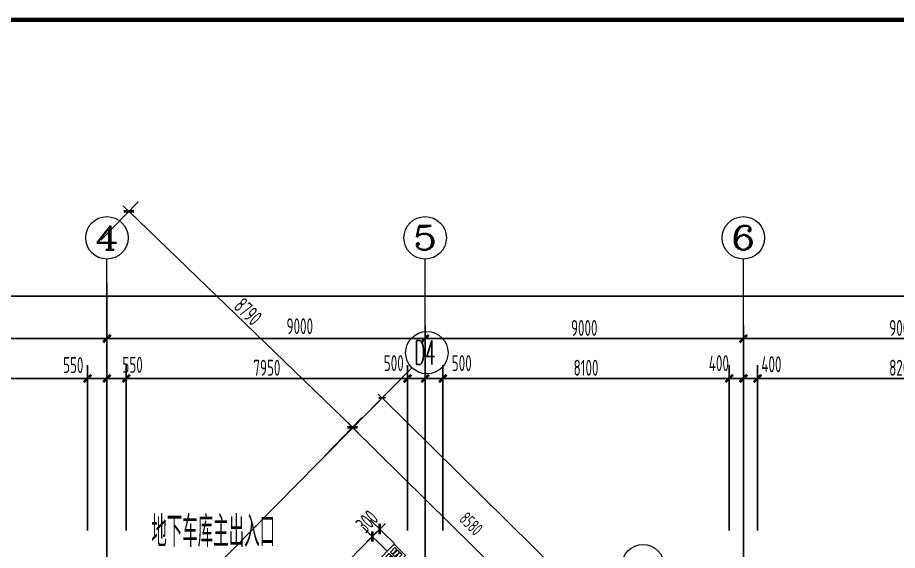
# Model space of a CAD drawing. Extents: x 1596194 to 1987057, y -212608 to 63160.
# Drawn here: x 1667505 to 1692386, y 48097 to 63160 of the extents above; entities that cross this region are included whole.
import ezdxf
from ezdxf.enums import TextEntityAlignment as Align

# ---------------------------------------------------------------- set-up
doc = ezdxf.new("R2010")
doc.units = 0
doc.header["$LTSCALE"] = 100
doc.header["$MEASUREMENT"] = 0
doc.layers.get('0').update_dxf_attribs({"linetype": 'CONTINUOUS'})
doc.layers.get('DEFPOINTS').update_dxf_attribs({"linetype": 'CONTINUOUS'})
doc.layers.add('AXIS', color=3, linetype='CONTINUOUS', lineweight=9)
for name, color, linetype in [('AXIS_TEXT', 7, 'CONTINUOUS'), ('BALCONY', 6, 'CONTINUOUS'), ('DOTE', 251, 'CONTINUOUS'), ('PUB_DIM', 3, 'CONTINUOUS'), ('PUB_TEXT', 30, 'CONTINUOUS'), ('WINDOW', 4, 'CONTINUOUS')]:
    doc.layers.add(name, color=color, linetype=linetype)
doc.styles.add('_TCH_AXIS', font='COMPLEX.shx', dxfattribs={"width": 0.55})
doc.styles.add('COMPLEX', font='COMPLEX.shx')
doc.styles.add('DIM_FONT', font='SYSZ.shx', dxfattribs={"width": 0.7, "bigfont": 'SYFS.shx'})
doc.dimstyles.new('DIMN-200', dxfattribs={"dimtxt": 300, "dimasz": 1, "dimexe": 250, "dimexo": 0, "dimgap": 150, "dimtad": 1, "dimdec": 0, "dimdsep": 46, "dimtxsty": 'DIM_FONT', "dimblk": '_DIMX', "dimcen": 2.5, "dimclrd": 3, "dimclre": 3, "dimclrt": 7, "dimadec": 0, "dimazin": 0, "dimtfac": 1, "dimtdec": 0, "dimtix": 1, "dimtmove": 2, "dimatfit": 3, "dimldrblk": '_DIMX', "dimfxl": 0, "dimtolj": 1, "dimtzin": 0, "dimarcsym": 0})
doc.dimstyles.new('DIMN150', dxfattribs={"dimscale": 1.5, "dimtxt": 300, "dimasz": 1, "dimexe": 250, "dimexo": 300, "dimgap": 30, "dimtad": 1, "dimdec": 0, "dimzin": 0, "dimdsep": 46, "dimtxsty": 'DIM_FONT', "dimblk": 'ARCHTICK', "dimcen": 0.09, "dimclrt": 7, "dimazin": 2, "dimtfac": 1, "dimtdec": 0, "dimtix": 1, "dimtmove": 2, "dimatfit": 3, "dimldrblk": 'DOT', "dimfxl": 0, "dimtolj": 1, "dimtzin": 0, "dimarcsym": 0})

# ---------------------------------------------------------------- blocks, each defined once
blk = doc.blocks.new('_archtick')
blk.add_line((-150, 0), (150, 0))
at = {"const_width": 50}
blk.add_lwpolyline([(-70, -70), (70, 70)], dxfattribs=at)
blk = doc.blocks.new('*D272')
at = {"layer": 'DEFPOINTS', "color": 0}
for p in [(1677536, 48488), (1678276, 47758), (1673363, 42773)]:
    blk.add_point(p, dxfattribs=at)
at = {"layer": 'PUB_DIM', "color": 0, "lineweight": -2}
for p, q in [((1677956, 48074), (1677269, 48751)), ((1672623, 43502), (1677536, 48488)), ((1673043, 43088), (1672356, 43765))]:
    blk.add_line(p, q, dxfattribs=at)
at = {"layer": 'PUB_DIM', "color": 0, "lineweight": -2, "xscale": 1.5, "yscale": 1.5, "zscale": 1.5}
for p, rotation in [((1677536, 48488), 45.42128490438655), ((1672623, 43502), 225.4212849043865)]:
    blk.add_blockref('_archtick', p, dxfattribs=dict(at, rotation=rotation))
at = {"layer": 'PUB_DIM', "color": 7, "insert": (1674865, 46207), "char_height": 450, "attachment_point": 5, "rotation": 45.4213, "style": 'DIM_FONT'}
blk.add_mtext('\\A1;7000', dxfattribs=at)
blk = doc.blocks.new('_Dot')
at = {"color": 0, "linetype": 'ByBlock', "lineweight": -2}
blk.add_line((-0.5, 0), (-1, 0), dxfattribs=at)
at = {"color": 0, "linetype": 'ByBlock', "const_width": 0.5}
blk.add_lwpolyline([(-0.25, 0, 1), (0.25, 0, 1)], format="xyb", close=True, dxfattribs=at)
blk = doc.blocks.new('*D273')
at = {"layer": 'DEFPOINTS', "color": 0}
for p in [(1677747, 48701), (1678487, 47972), (1678276, 47758)]:
    blk.add_point(p, dxfattribs=at)
at = {"layer": 'PUB_DIM', "color": 0, "lineweight": -2}
for p, q in [((1678166, 48288), (1677480, 48965)), ((1677956, 48074), (1677269, 48751)), ((1677536, 48488), (1677747, 48701))]:
    blk.add_line(p, q, dxfattribs=at)
at = {"layer": 'PUB_DIM', "color": 0, "lineweight": -2, "xscale": 1.5, "yscale": 1.5, "zscale": 1.5}
for p, rotation in [((1677747, 48701), 45.42128490438992), ((1677536, 48488), 225.4212849043899)]:
    blk.add_blockref('_archtick', p, dxfattribs=dict(at, rotation=rotation))
at = {"layer": 'PUB_DIM', "color": 7, "insert": (1677386, 48918), "char_height": 450, "attachment_point": 5, "rotation": 45.4213, "style": 'DIM_FONT'}
blk.add_mtext('\\A1;300', dxfattribs=at)
blk = doc.blocks.new('*D693')
at = {"layer": 'DEFPOINTS', "color": 0}
for p in [(1696630, 52958), (1688430, 48209), (1696630, 48209)]:
    blk.add_point(p, dxfattribs=at)
at = {"layer": 'PUB_DIM', "color": 0, "lineweight": -2}
for p, q in [((1688430, 48659), (1688430, 53333)), ((1696630, 48659), (1696630, 53333)), ((1688430, 52958), (1696630, 52958))]:
    blk.add_line(p, q, dxfattribs=at)
at = {"layer": 'PUB_DIM', "color": 0, "lineweight": -2, "xscale": 1.5, "yscale": 1.5, "zscale": 1.5, "rotation": 180}
blk.add_blockref('_archtick', (1688430, 52958), dxfattribs=at)
at = {"layer": 'PUB_DIM', "color": 0, "lineweight": -2, "xscale": 1.5, "yscale": 1.5, "zscale": 1.5}
blk.add_blockref('_archtick', (1696630, 52958), dxfattribs=at)
at = {"layer": 'PUB_DIM', "color": 7, "insert": (1692530, 53260), "char_height": 450, "attachment_point": 5, "style": 'DIM_FONT'}
blk.add_mtext('\\A1;8200', dxfattribs=at)
blk = doc.blocks.new('*D694')
at = {"layer": 'DEFPOINTS', "color": 0}
for p in [(1688430, 52958), (1688030, 48209), (1688430, 48209)]:
    blk.add_point(p, dxfattribs=at)
at = {"layer": 'PUB_DIM', "color": 0, "lineweight": -2}
for p, q in [((1688030, 48659), (1688030, 53333)), ((1688430, 48659), (1688430, 53333)), ((1688030, 52958), (1688430, 52958))]:
    blk.add_line(p, q, dxfattribs=at)
at = {"layer": 'PUB_DIM', "color": 0, "lineweight": -2, "xscale": 1.5, "yscale": 1.5, "zscale": 1.5, "rotation": 180}
blk.add_blockref('_archtick', (1688030, 52958), dxfattribs=at)
at = {"layer": 'PUB_DIM', "color": 0, "lineweight": -2, "xscale": 1.5, "yscale": 1.5, "zscale": 1.5}
blk.add_blockref('_archtick', (1688430, 52958), dxfattribs=at)
at = {"layer": 'PUB_DIM', "color": 7, "insert": (1688823, 53359), "char_height": 450, "attachment_point": 5, "style": 'DIM_FONT'}
blk.add_mtext('\\A1;400', dxfattribs=at)
blk = doc.blocks.new('*D695')
at = {"layer": 'DEFPOINTS', "color": 0}
for p in [(1688030, 52958), (1687630, 48209), (1688030, 48209)]:
    blk.add_point(p, dxfattribs=at)
at = {"layer": 'PUB_DIM', "color": 0, "lineweight": -2}
for p, q in [((1687630, 48659), (1687630, 53333)), ((1688030, 48659), (1688030, 53333)), ((1687630, 52958), (1688030, 52958))]:
    blk.add_line(p, q, dxfattribs=at)
at = {"layer": 'PUB_DIM', "color": 0, "lineweight": -2, "xscale": 1.5, "yscale": 1.5, "zscale": 1.5, "rotation": 180}
blk.add_blockref('_archtick', (1687630, 52958), dxfattribs=at)
at = {"layer": 'PUB_DIM', "color": 0, "lineweight": -2, "xscale": 1.5, "yscale": 1.5, "zscale": 1.5}
blk.add_blockref('_archtick', (1688030, 52958), dxfattribs=at)
at = {"layer": 'PUB_DIM', "color": 7, "insert": (1687337, 53389), "char_height": 450, "attachment_point": 5, "style": 'DIM_FONT'}
blk.add_mtext('\\A1;400', dxfattribs=at)
blk = doc.blocks.new('*D696')
at = {"layer": 'DEFPOINTS', "color": 0}
for p in [(1687630, 52958), (1679530, 48209), (1687630, 48209)]:
    blk.add_point(p, dxfattribs=at)
at = {"layer": 'PUB_DIM', "color": 0, "lineweight": -2}
for p, q in [((1679530, 48659), (1679530, 53333)), ((1687630, 48659), (1687630, 53333)), ((1679530, 52958), (1687630, 52958))]:
    blk.add_line(p, q, dxfattribs=at)
at = {"layer": 'PUB_DIM', "color": 0, "lineweight": -2, "xscale": 1.5, "yscale": 1.5, "zscale": 1.5, "rotation": 180}
blk.add_blockref('_archtick', (1679530, 52958), dxfattribs=at)
at = {"layer": 'PUB_DIM', "color": 0, "lineweight": -2, "xscale": 1.5, "yscale": 1.5, "zscale": 1.5}
blk.add_blockref('_archtick', (1687630, 52958), dxfattribs=at)
at = {"layer": 'PUB_DIM', "color": 7, "insert": (1683580, 53260), "char_height": 450, "attachment_point": 5, "style": 'DIM_FONT'}
blk.add_mtext('\\A1;8100', dxfattribs=at)
blk = doc.blocks.new('*D697')
at = {"layer": 'DEFPOINTS', "color": 0}
for p in [(1679530, 52958), (1679030, 48209), (1679530, 48209)]:
    blk.add_point(p, dxfattribs=at)
at = {"layer": 'PUB_DIM', "color": 0, "lineweight": -2}
for p, q in [((1679030, 48659), (1679030, 53333)), ((1679530, 48659), (1679530, 53333)), ((1679030, 52958), (1679530, 52958))]:
    blk.add_line(p, q, dxfattribs=at)
at = {"layer": 'PUB_DIM', "color": 0, "lineweight": -2, "xscale": 1.5, "yscale": 1.5, "zscale": 1.5, "rotation": 180}
blk.add_blockref('_archtick', (1679030, 52958), dxfattribs=at)
at = {"layer": 'PUB_DIM', "color": 0, "lineweight": -2, "xscale": 1.5, "yscale": 1.5, "zscale": 1.5}
blk.add_blockref('_archtick', (1679530, 52958), dxfattribs=at)
at = {"layer": 'PUB_DIM', "color": 7, "insert": (1680066, 53391), "char_height": 450, "attachment_point": 5, "style": 'DIM_FONT'}
blk.add_mtext('\\A1;500', dxfattribs=at)
blk = doc.blocks.new('*D698')
at = {"layer": 'DEFPOINTS', "color": 0}
for p in [(1679030, 52958), (1678530, 48209), (1679030, 48209)]:
    blk.add_point(p, dxfattribs=at)
at = {"layer": 'PUB_DIM', "color": 0, "lineweight": -2}
for p, q in [((1678530, 48659), (1678530, 53333)), ((1679030, 48659), (1679030, 53333)), ((1678530, 52958), (1679030, 52958))]:
    blk.add_line(p, q, dxfattribs=at)
at = {"layer": 'PUB_DIM', "color": 0, "lineweight": -2, "xscale": 1.5, "yscale": 1.5, "zscale": 1.5, "rotation": 180}
blk.add_blockref('_archtick', (1678530, 52958), dxfattribs=at)
at = {"layer": 'PUB_DIM', "color": 0, "lineweight": -2, "xscale": 1.5, "yscale": 1.5, "zscale": 1.5}
blk.add_blockref('_archtick', (1679030, 52958), dxfattribs=at)
at = {"layer": 'PUB_DIM', "color": 7, "insert": (1678144, 53391), "char_height": 450, "attachment_point": 5, "style": 'DIM_FONT'}
blk.add_mtext('\\A1;500', dxfattribs=at)
blk = doc.blocks.new('*D699')
at = {"layer": 'DEFPOINTS', "color": 0}
for p in [(1678530, 52958), (1670580, 48209), (1678530, 48209)]:
    blk.add_point(p, dxfattribs=at)
at = {"layer": 'PUB_DIM', "color": 0, "lineweight": -2}
for p, q in [((1670580, 48659), (1670580, 53333)), ((1678530, 48659), (1678530, 53333)), ((1670580, 52958), (1678530, 52958))]:
    blk.add_line(p, q, dxfattribs=at)
at = {"layer": 'PUB_DIM', "color": 0, "lineweight": -2, "xscale": 1.5, "yscale": 1.5, "zscale": 1.5, "rotation": 180}
blk.add_blockref('_archtick', (1670580, 52958), dxfattribs=at)
at = {"layer": 'PUB_DIM', "color": 0, "lineweight": -2, "xscale": 1.5, "yscale": 1.5, "zscale": 1.5}
blk.add_blockref('_archtick', (1678530, 52958), dxfattribs=at)
at = {"layer": 'PUB_DIM', "color": 7, "insert": (1674555, 53260), "char_height": 450, "attachment_point": 5, "style": 'DIM_FONT'}
blk.add_mtext('\\A1;7950', dxfattribs=at)
blk = doc.blocks.new('*D700')
at = {"layer": 'DEFPOINTS', "color": 0}
for p in [(1670580, 52958), (1670030, 48209), (1670580, 48209)]:
    blk.add_point(p, dxfattribs=at)
at = {"layer": 'PUB_DIM', "color": 0, "lineweight": -2}
for p, q in [((1670030, 48659), (1670030, 53333)), ((1670580, 48659), (1670580, 53333)), ((1670030, 52958), (1670580, 52958))]:
    blk.add_line(p, q, dxfattribs=at)
at = {"layer": 'PUB_DIM', "color": 0, "lineweight": -2, "xscale": 1.5, "yscale": 1.5, "zscale": 1.5, "rotation": 180}
blk.add_blockref('_archtick', (1670030, 52958), dxfattribs=at)
at = {"layer": 'PUB_DIM', "color": 0, "lineweight": -2, "xscale": 1.5, "yscale": 1.5, "zscale": 1.5}
blk.add_blockref('_archtick', (1670580, 52958), dxfattribs=at)
at = {"layer": 'PUB_DIM', "color": 7, "insert": (1670757, 53344), "char_height": 450, "attachment_point": 5, "style": 'DIM_FONT'}
blk.add_mtext('\\A1;550', dxfattribs=at)
blk = doc.blocks.new('*D701')
at = {"layer": 'DEFPOINTS', "color": 0}
for p in [(1670030, 52958), (1669480, 48209), (1670030, 48209)]:
    blk.add_point(p, dxfattribs=at)
at = {"layer": 'PUB_DIM', "color": 0, "lineweight": -2}
for p, q in [((1669480, 48659), (1669480, 53333)), ((1670030, 48659), (1670030, 53333)), ((1669480, 52958), (1670030, 52958))]:
    blk.add_line(p, q, dxfattribs=at)
at = {"layer": 'PUB_DIM', "color": 0, "lineweight": -2, "xscale": 1.5, "yscale": 1.5, "zscale": 1.5, "rotation": 180}
blk.add_blockref('_archtick', (1669480, 52958), dxfattribs=at)
at = {"layer": 'PUB_DIM', "color": 0, "lineweight": -2, "xscale": 1.5, "yscale": 1.5, "zscale": 1.5}
blk.add_blockref('_archtick', (1670030, 52958), dxfattribs=at)
at = {"layer": 'PUB_DIM', "color": 7, "insert": (1669079, 53335), "char_height": 450, "attachment_point": 5, "style": 'DIM_FONT'}
blk.add_mtext('\\A1;550', dxfattribs=at)
blk = doc.blocks.new('*D702')
at = {"layer": 'DEFPOINTS', "color": 0}
for p in [(1669480, 52958), (1653355, 48209), (1669480, 48209)]:
    blk.add_point(p, dxfattribs=at)
at = {"layer": 'PUB_DIM', "color": 0, "lineweight": -2}
for p, q in [((1653355, 48659), (1653355, 53333)), ((1669480, 48659), (1669480, 53333)), ((1653355, 52958), (1669480, 52958))]:
    blk.add_line(p, q, dxfattribs=at)
at = {"layer": 'PUB_DIM', "color": 0, "lineweight": -2, "xscale": 1.5, "yscale": 1.5, "zscale": 1.5, "rotation": 180}
blk.add_blockref('_archtick', (1653355, 52958), dxfattribs=at)
at = {"layer": 'PUB_DIM', "color": 0, "lineweight": -2, "xscale": 1.5, "yscale": 1.5, "zscale": 1.5}
blk.add_blockref('_archtick', (1669480, 52958), dxfattribs=at)
at = {"layer": 'PUB_DIM', "color": 7, "insert": (1661418, 53260), "char_height": 450, "attachment_point": 5, "style": 'DIM_FONT'}
blk.add_mtext('\\A1;16125', dxfattribs=at)
blk = doc.blocks.new('*D1181')
at = {"layer": 'AXIS', "color": 0, "lineweight": -2}
for p, q in [((1669862, 56867), (1670911, 57954)), ((1670651, 57684), (1676974, 51578)), ((1676185, 50761), (1677234, 51848))]:
    blk.add_line(p, q, dxfattribs=at)
at = {"layer": 'DEFPOINTS', "color": 0}
for p in [(1669549, 56544), (1676974, 51578), (1675872, 50438)]:
    blk.add_point(p, dxfattribs=at)
at = {"layer": 'AXIS', "color": 0, "lineweight": -2, "xscale": 1.5, "yscale": 1.5, "zscale": 1.5}
for p, rotation in [((1670651, 57684), 136.0000000879527), ((1676974, 51578), 316.0000000879527)]:
    blk.add_blockref('_archtick', p, dxfattribs=dict(at, rotation=rotation))
at = {"layer": 'AXIS', "color": 7, "insert": (1674022, 54848), "char_height": 450, "attachment_point": 5, "rotation": 316, "style": 'DIM_FONT'}
blk.add_mtext('\\A1;8790', dxfattribs=at)
blk = doc.blocks.new('_AXISO')
blk.add_circle((0, 0), 0.5)
at = {"layer": 'AXIS_TEXT', "style": 'COMPLEX', "width": 1.041667}
blk.add_attdef('A', text='', height=0.56, dxfattribs=at).set_placement((-0.25, -0.28), (0.25, -0.28), align=Align.FIT)
blk = doc.blocks.new('*D1384')
at = {"layer": 'AXIS', "color": 0, "lineweight": -2}
for p, q in [((1661030, 50784), (1661030, 54459)), ((1670030, 50784), (1670030, 54459)), ((1661030, 54084), (1670030, 54084))]:
    blk.add_line(p, q, dxfattribs=at)
at = {"layer": 'DEFPOINTS', "color": 0}
for p in [(1670030, 54084), (1661030, 50334), (1670030, 50334)]:
    blk.add_point(p, dxfattribs=at)
at = {"layer": 'AXIS', "color": 0, "lineweight": -2, "xscale": 1.5, "yscale": 1.5, "zscale": 1.5, "rotation": 180}
blk.add_blockref('_archtick', (1661030, 54084), dxfattribs=at)
at = {"layer": 'AXIS', "color": 0, "lineweight": -2, "xscale": 1.5, "yscale": 1.5, "zscale": 1.5}
blk.add_blockref('_archtick', (1670030, 54084), dxfattribs=at)
at = {"layer": 'AXIS', "color": 7, "insert": (1665530, 54386), "char_height": 450, "attachment_point": 5, "style": 'DIM_FONT'}
blk.add_mtext('\\A1;9000', dxfattribs=at)
blk = doc.blocks.new('*D1385')
at = {"layer": 'AXIS', "color": 0, "lineweight": -2}
for p, q in [((1670030, 50784), (1670030, 54459)), ((1679030, 50784), (1679030, 54459)), ((1670030, 54084), (1679030, 54084))]:
    blk.add_line(p, q, dxfattribs=at)
at = {"layer": 'DEFPOINTS', "color": 0}
for p in [(1679030, 54084), (1670030, 50334), (1679030, 50334)]:
    blk.add_point(p, dxfattribs=at)
at = {"layer": 'AXIS', "color": 0, "lineweight": -2, "xscale": 1.5, "yscale": 1.5, "zscale": 1.5, "rotation": 180}
blk.add_blockref('_archtick', (1670030, 54084), dxfattribs=at)
at = {"layer": 'AXIS', "color": 0, "lineweight": -2, "xscale": 1.5, "yscale": 1.5, "zscale": 1.5}
blk.add_blockref('_archtick', (1679030, 54084), dxfattribs=at)
at = {"layer": 'AXIS', "color": 7, "insert": (1675486, 54434), "char_height": 450, "attachment_point": 5, "style": 'DIM_FONT'}
blk.add_mtext('\\A1;9000', dxfattribs=at)
blk = doc.blocks.new('*D1386')
at = {"layer": 'AXIS', "color": 0, "lineweight": -2}
for p, q in [((1679030, 50784), (1679030, 54459)), ((1688030, 50784), (1688030, 54459)), ((1679030, 54084), (1688030, 54084))]:
    blk.add_line(p, q, dxfattribs=at)
at = {"layer": 'DEFPOINTS', "color": 0}
for p in [(1688030, 54084), (1679030, 50334), (1688030, 50334)]:
    blk.add_point(p, dxfattribs=at)
at = {"layer": 'AXIS', "color": 0, "lineweight": -2, "xscale": 1.5, "yscale": 1.5, "zscale": 1.5, "rotation": 180}
blk.add_blockref('_archtick', (1679030, 54084), dxfattribs=at)
at = {"layer": 'AXIS', "color": 0, "lineweight": -2, "xscale": 1.5, "yscale": 1.5, "zscale": 1.5}
blk.add_blockref('_archtick', (1688030, 54084), dxfattribs=at)
at = {"layer": 'AXIS', "color": 7, "insert": (1683530, 54386), "char_height": 450, "attachment_point": 5, "style": 'DIM_FONT'}
blk.add_mtext('\\A1;9000', dxfattribs=at)
blk = doc.blocks.new('*D1387')
at = {"layer": 'AXIS', "color": 0, "lineweight": -2}
for p, q in [((1688030, 50784), (1688030, 54459)), ((1697030, 50784), (1697030, 54459)), ((1688030, 54084), (1697030, 54084))]:
    blk.add_line(p, q, dxfattribs=at)
at = {"layer": 'DEFPOINTS', "color": 0}
for p in [(1697030, 54084), (1688030, 50334), (1697030, 50334)]:
    blk.add_point(p, dxfattribs=at)
at = {"layer": 'AXIS', "color": 0, "lineweight": -2, "xscale": 1.5, "yscale": 1.5, "zscale": 1.5, "rotation": 180}
blk.add_blockref('_archtick', (1688030, 54084), dxfattribs=at)
at = {"layer": 'AXIS', "color": 0, "lineweight": -2, "xscale": 1.5, "yscale": 1.5, "zscale": 1.5}
blk.add_blockref('_archtick', (1697030, 54084), dxfattribs=at)
at = {"layer": 'AXIS', "color": 7, "insert": (1692530, 54386), "char_height": 450, "attachment_point": 5, "style": 'DIM_FONT'}
blk.add_mtext('\\A1;9000', dxfattribs=at)
blk = doc.blocks.new('*D1400')
at = {"layer": 'AXIS', "color": 0, "lineweight": -2}
for p, q in [((1643510, 50784), (1643510, 55659)), ((1792430, 50784), (1792430, 55659)), ((1643510, 55284), (1792430, 55284))]:
    blk.add_line(p, q, dxfattribs=at)
at = {"layer": 'DEFPOINTS', "color": 0}
for p in [(1792430, 55284), (1643510, 50334), (1792430, 50334)]:
    blk.add_point(p, dxfattribs=at)
at = {"layer": 'AXIS', "color": 0, "lineweight": -2, "xscale": 1.5, "yscale": 1.5, "zscale": 1.5, "rotation": 180}
blk.add_blockref('_archtick', (1643510, 55284), dxfattribs=at)
at = {"layer": 'AXIS', "color": 0, "lineweight": -2, "xscale": 1.5, "yscale": 1.5, "zscale": 1.5}
blk.add_blockref('_archtick', (1792430, 55284), dxfattribs=at)
at = {"layer": 'AXIS', "color": 7, "insert": (1717970, 55586), "char_height": 450, "attachment_point": 5, "style": 'DIM_FONT'}
blk.add_mtext('\\A1;148920', dxfattribs=at)
blk = doc.blocks.new('A$C4B905A97')
at = {"layer": 'BALCONY'}
for p, q in [((50, 365), (230, 365)), ((50, 285), (50, 365)), ((50, 310), (50, 340)), ((50, 285), (230, 285)), ((50, 185), (50, 265)), ((50, 265), (230, 265)), ((230, 285), (230, 365)), ((230, 185), (230, 265)), ((285, 365), (465, 365)), ((285, 285), (285, 365)), ((285, 310), (285, 340)), ((285, 285), (465, 285)), ((285, 185), (285, 265)), ((285, 265), (465, 265)), ((465, 285), (465, 365)), ((465, 185), (465, 265)), ((520, 285), (520, 365)), ((520, 365), (700, 365)), ((520, 285), (700, 285)), ((520, 265), (700, 265)), ((520, 185), (520, 265)), ((700, 285), (700, 365)), ((700, 185), (700, 265)), ((50, 210), (50, 240)), ((50, 185), (230, 185)), ((50, 165), (230, 165)), ((50, 165), (230, 165)), ((50, 85), (50, 165)), ((50, 110), (50, 140)), ((50, 85), (230, 85)), ((230, 85), (230, 165)), ((285, 210), (285, 240)), ((285, 185), (465, 185)), ((285, 165), (465, 165)), ((285, 165), (465, 165)), ((285, 85), (285, 165)), ((285, 110), (285, 140)), ((285, 85), (465, 85)), ((465, 85), (465, 165)), ((520, 185), (700, 185)), ((520, 85), (520, 165)), ((520, 165), (700, 165)), ((520, 165), (700, 165)), ((520, 85), (700, 85)), ((700, 85), (700, 165))]:
    blk.add_line(p, q, dxfattribs=at)
at = {"layer": 'WINDOW'}
blk.add_lwpolyline([(750, 0), (750, 450), (0, 450), (0, 0)], close=True, dxfattribs=at)
blk = doc.blocks.new('_DIMX')
blk.add_line((-150, 0), (150, 0))
at = {"const_width": 50}
blk.add_lwpolyline([(-70, -70), (70, 70)], dxfattribs=at)
blk = doc.blocks.new('*D21')
at = {"layer": 'AXIS', "color": 3, "lineweight": -2}
for p, q in [((1676237, 50808), (1677091, 51674)), ((1676986, 51566), (1683096, 45546)), ((1682349, 44786), (1683202, 45652))]:
    blk.add_line(p, q, dxfattribs=at)
at = {"layer": 'DEFPOINTS', "color": 0}
for p in [(1676237, 50808), (1683097, 45545), (1682349, 44786)]:
    blk.add_point(p, dxfattribs=at)
at = {"layer": 'AXIS', "color": 3, "lineweight": -2}
for p, rotation in [((1676985, 51567), 135.4212849041707), ((1683097, 45545), 315.4212849041706)]:
    blk.add_blockref('_DIMX', p, dxfattribs=dict(at, rotation=rotation))
at = {"layer": 'AXIS', "color": 7, "insert": (1680332, 48851), "char_height": 375, "attachment_point": 5, "rotation": 315.4213, "style": 'DIM_FONT'}
blk.add_mtext('\\A1;8580', dxfattribs=at)
blk = doc.blocks.new('*D24')
at = {"layer": 'AXIS', "color": 3, "lineweight": -2}
for p, q in [((1676237, 50808), (1677918, 52514)), ((1677814, 52407), (1691260, 39156)), ((1689685, 37556), (1691366, 39262))]:
    blk.add_line(p, q, dxfattribs=at)
at = {"layer": 'DEFPOINTS', "color": 0}
for p in [(1676237, 50808), (1691261, 39156), (1689685, 37556)]:
    blk.add_point(p, dxfattribs=at)
at = {"layer": 'AXIS', "color": 3, "lineweight": -2}
for p, rotation in [((1677813, 52407), 135.4212849041683), ((1691261, 39156), 315.4212849041683)]:
    blk.add_blockref('_DIMX', p, dxfattribs=dict(at, rotation=rotation))
at = {"layer": 'AXIS', "color": 7, "insert": (1684828, 46076), "char_height": 375, "attachment_point": 5, "rotation": 315.4213, "style": 'DIM_FONT'}
blk.add_mtext('\\A1;18880', dxfattribs=at)

msp = doc.modelspace()

# ---------------------------------------------------------------- linework, layer by layer
at = {"color": 50, "linetype": 'Continuous', "const_width": 120}
msp.add_lwpolyline([(1814653.98, -58400.234), (1596253.98, -58400.234), (1596253.98, 63099.766), (1814653.98, 63099.766)], close=True, dxfattribs=at)
at = {"layer": 'AXIS'}
for p, q in [((1670030.206, 50334.236), (1670030.206, 56334.236)), ((1679030.206, 50334.236), (1679030.206, 56334.236)), ((1688030.206, 50334.236), (1688030.206, 56334.236)), ((1676237.307, 50808.049), (1678655.414, 53261.98))]:
    msp.add_line(p, q, dxfattribs=at)
for centre in [(1679079.678, 53686.244), (1685191.1, 47664.041)]:
    msp.add_circle(centre, 600, dxfattribs=at)
at = {"layer": 'DOTE'}
for p, q in [((1670030.206, 55662.2), (1670030.206, -36126.938)), ((1677813.148, 52407.236), (1642155.981, 16221.814)), ((1679030.206, 50334.236), (1679030.206, -36126.938)), ((1688030.206, 50334.236), (1688030.206, -36126.938))]:
    msp.add_line(p, q, dxfattribs=at)

# ---------------------------------------------------------------- block references
at = {"layer": 'AXIS'}
ref = msp.add_blockref('_AXISO', (1670030.206, 56934.236), dxfattribs=dict(at, xscale=1200, yscale=1200, zscale=1200))
ref.add_attrib('A', '4', dxfattribs={"layer": 'AXIS_TEXT', "height": 678.823, "style": '_TCH_AXIS', "width": 1.3125}).set_placement((1669690.795, 56594.825), (1670369.617, 56594.825), align=Align.FIT)
ref = msp.add_blockref('_AXISO', (1679030.206, 56934.236), dxfattribs=dict(at, xscale=1200, yscale=1200, zscale=1200))
ref.add_attrib('A', '5', dxfattribs={"layer": 'AXIS_TEXT', "height": 678.823, "style": '_TCH_AXIS', "width": 1.5}).set_placement((1678690.795, 56594.825), (1679369.617, 56594.825), align=Align.FIT)
ref = msp.add_blockref('_AXISO', (1688030.206, 56934.236), dxfattribs=dict(at, xscale=1200, yscale=1200, zscale=1200))
ref.add_attrib('A', '6', dxfattribs={"layer": 'AXIS_TEXT', "height": 678.823, "style": '_TCH_AXIS', "width": 1.5}).set_placement((1687690.795, 56594.825), (1688369.617, 56594.825), align=Align.FIT)
at = {"layer": 'WINDOW', "rotation": 225.421284903395}
msp.add_blockref('A$C4B905A97', (1678150.355, 48271.52), dxfattribs=at)

# ---------------------------------------------------------------- texts
at = {"layer": 'AXIS', "style": 'COMPLEX', "width": 0.493421}
msp.add_attdef('D4', text='', height=672, dxfattribs=at).set_placement((1678725.346, 53354.291), (1679325.346, 53354.291), align=Align.FIT)
at = {"layer": 'PUB_TEXT', "style": 'DIM_FONT', "width": 0.7}
msp.add_text('地下车库主出入口', height=868.1102, dxfattribs=at).set_placement((1673036.524, 48673.404), align=Align.MIDDLE)

# ---------------------------------------------------------------- dimensions: what is measured, and where the dimension line sits
at = {"layer": 'AXIS'}
for p1, p2, distance, picture, middle in [((1669549.376, 56543.581), (1675872.285, 50437.619), 1585.555, '*D1181', (1674022.136, 54848.496)), ((1643510.206, 50334.236), (1792430.206, 50334.236), 4950, '*D1400', (1717970.206, 55586.379)), ((1661030.206, 50334.236), (1670030.206, 50334.236), 3750, '*D1384', (1665530.206, 54386.379)), ((1679030.206, 50334.236), (1688030.206, 50334.236), 3750, '*D1386', (1683530.206, 54386.379)), ((1688030.206, 50334.236), (1697030.206, 50334.236), 3750, '*D1387', (1692530.206, 54386.379))]:
    dim = msp.add_aligned_dim(p1=p1, p2=p2, distance=distance, dimstyle='DIMN150', dxfattribs=at)
    dim.commit()
    dim.dimension.update_dxf_attribs({"geometry": picture, "text_midpoint": middle})
dim = msp.add_linear_dim(base=(1679030.206, 54084.236), p1=(1670030.206, 50334.236), p2=(1679030.206, 50334.236), angle=0, dimstyle='DIMN150', dxfattribs=at)
dim.commit()
dim.dimension.update_dxf_attribs({"geometry": '*D1385', "text_midpoint": (1675486.264, 54433.991), "dimtype": 129})
for p2, distance, picture, middle in [((1689685.282, 37556.394), 2245.145, '*D24', (1684827.918, 46076.499)), ((1682348.728, 44785.846), 1065.589, '*D21', (1680331.724, 48851.042))]:
    dim = msp.add_aligned_dim(p1=(1676237.307, 50808.049), p2=p2, distance=distance, dimstyle='DIMN-200', override={"dimtxt": 375, "dimexe": 150, "dimgap": 200, "dimzin": 0, "dimblk1": '_DIMX', "dimblk2": '_DIMX', "dimsah": 1, "dimcen": 200, "dimclrt": 7}, dxfattribs=at)
    dim.commit()
    dim.dimension.update_dxf_attribs({"geometry": picture, "text_midpoint": middle})
at = {"layer": 'PUB_DIM'}
for p1, p2, distance, picture, middle in [((1653355.206, 48208.651), (1669480.206, 48208.651), 4749.506, '*D702', (1661417.706, 53260.3)), ((1670580.206, 48208.651), (1678530.206, 48208.651), 4749.506, '*D699', (1674555.206, 53260.3)), ((1679530.206, 48208.651), (1687630.206, 48208.651), 4749.506, '*D696', (1683580.206, 53260.3)), ((1688430.206, 48208.651), (1696630.206, 48208.651), 4749.506, '*D693', (1692530.206, 53260.3)), ((1673363.456, 42772.576), (1678276.388, 47758.292), 1039.075, '*D272', (1674864.59, 46206.819))]:
    dim = msp.add_aligned_dim(p1=p1, p2=p2, distance=distance, dimstyle='DIMN150', dxfattribs=at)
    dim.commit()
    dim.dimension.update_dxf_attribs({"geometry": picture, "text_midpoint": middle})
for base, p1, p2, angle, picture, middle in [((1670030.206, 52958.157), (1669480.206, 48208.651), (1670030.206, 48208.651), 0, '*D701', (1669078.895, 53334.97)), ((1670580.206, 52958.157), (1670030.206, 48208.651), (1670580.206, 48208.651), 0, '*D700', (1670756.76, 53343.748)), ((1679030.206, 52958.157), (1678530.206, 48208.651), (1679030.206, 48208.651), 0, '*D698', (1678143.505, 53390.748)), ((1679530.206, 52958.157), (1679030.206, 48208.651), (1679530.206, 48208.651), 0, '*D697', (1680065.579, 53390.748)), ((1688030.206, 52958.157), (1687630.206, 48208.651), (1688030.206, 48208.651), 0, '*D695', (1687336.762, 53388.595)), ((1688430.206, 52958.157), (1688030.206, 48208.651), (1688430.206, 48208.651), 0, '*D694', (1688823.401, 53359.176)), ((1677746.835, 48701.292), (1678276.388, 47758.292), (1678486.954, 47971.978), 45.4212849, '*D273', (1677385.97, 48917.922))]:
    dim = msp.add_linear_dim(base=base, p1=p1, p2=p2, angle=angle, dimstyle='DIMN150', dxfattribs=at)
    dim.commit()
    dim.dimension.update_dxf_attribs({"geometry": picture, "text_midpoint": middle, "dimtype": 129})

doc.saveas('drawing.dxf')
